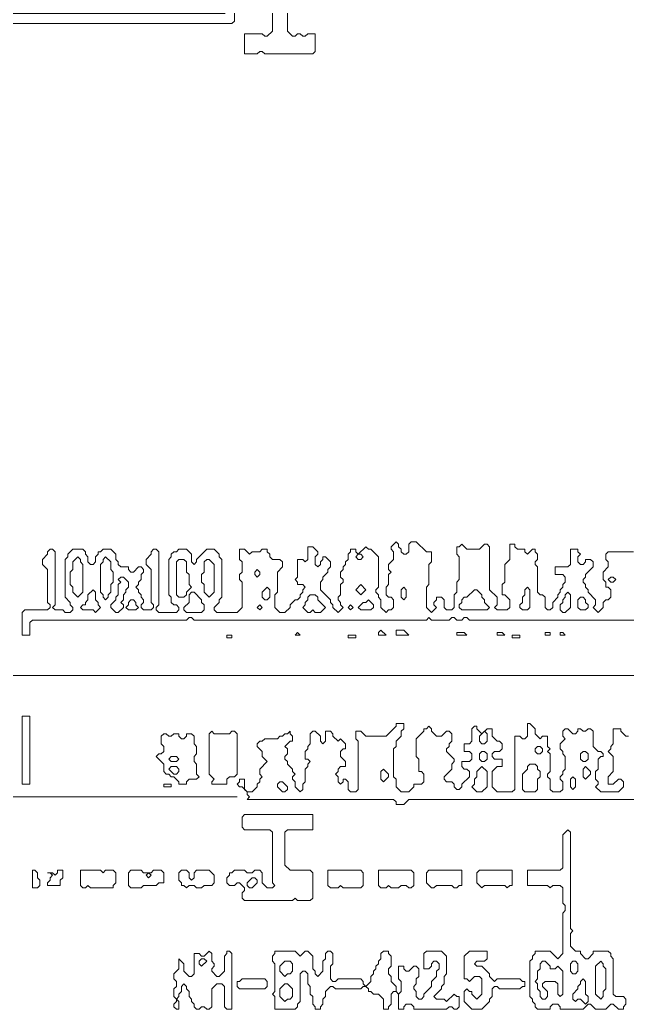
# Model space of a CAD drawing. Header units: millimetres. Extents: x 4 to 412, y 3 to 290.
# Drawn here: x 315.53 to 336.59, y 150.8 to 185.09 of the extents above; entities that cross this region are included whole.
import ezdxf

# ---------------------------------------------------------------- set-up
doc = ezdxf.new("R2010")
doc.units = ezdxf.units.MM
for name, color, linetype, lineweight in [('TRACE_CURVE', 6, 'Continuous', 0), ('TRACE_STRAIGHT', 5, 'Continuous', 0), ('TRACE_TEXT_SYMBOL', 6, 'Continuous', 0)]:
    doc.layers.add(name, color=color, linetype=linetype, lineweight=lineweight)

msp = doc.modelspace()

# ---------------------------------------------------------------- linework, layer by layer
at = {"layer": 'TRACE_CURVE', "color": 6}
msp.add_lwpolyline([(322.711, 186.884), (322.711, 185.395), (322.624, 185.307), (315.268, 185.307), (315.18, 185.22), (315.18, 185.132), (315.005, 184.957), (322.887, 184.957), (322.974, 185.045), (322.974, 189.073), (322.799, 189.073), (322.711, 188.985), (322.624, 189.073), (322.361, 189.073), (322.273, 189.161), (322.186, 189.161), (321.923, 189.423), (321.923, 189.511), (321.836, 189.598), (321.836, 189.861), (321.748, 189.949), (321.748, 222.351)], dxfattribs=at)
at = {"layer": 'TRACE_STRAIGHT', "color": 5}
for p, q in [((312.991, 162.363), (348.195, 162.363)), ((298.301, 158.165), (323.062, 158.165))]:
    msp.add_line(p, q, dxfattribs=at)
at = {"layer": 'TRACE_TEXT_SYMBOL', "color": 6}
for points in [[(324.288, 186.271), (324.288, 184.694), (324.113, 184.519), (324.025, 184.519), (323.937, 184.607), (323.324, 184.607), (323.324, 183.906), (323.762, 183.906), (323.85, 183.994), (323.937, 183.994), (324.025, 183.906), (325.689, 183.906), (325.776, 183.994), (325.776, 184.607), (325.514, 184.607), (325.426, 184.519), (325.339, 184.519), (325.251, 184.607), (325.163, 184.607), (325.076, 184.519), (324.988, 184.519), (324.813, 184.694), (324.813, 186.271)], [(331.819, 166.829), (331.732, 166.917), (331.644, 166.917), (331.469, 166.742), (331.031, 166.742), (330.856, 166.917), (330.768, 166.829), (330.681, 166.829), (330.681, 166.566), (330.768, 166.479), (330.768, 165.691), (330.681, 165.603), (330.681, 165.253), (330.593, 165.165), (330.593, 164.727), (330.505, 164.64), (330.33, 164.64), (330.243, 164.727), (330.243, 164.99), (330.155, 165.078), (329.98, 165.078), (329.98, 164.99), (329.892, 164.902), (329.892, 164.815), (329.98, 164.727), (329.805, 164.552), (329.63, 164.727), (329.63, 165.428), (329.717, 165.515), (329.717, 166.216), (329.805, 166.304), (329.805, 166.654), (329.63, 166.654), (329.279, 167.004), (329.104, 167.004), (329.017, 166.917), (329.017, 166.654), (328.929, 166.566), (328.842, 166.566), (328.754, 166.654), (328.754, 166.742), (328.666, 166.829), (328.666, 166.917), (328.579, 167.004), (328.404, 166.829), (328.404, 166.742), (328.491, 166.654), (328.491, 166.391), (328.316, 166.216), (328.316, 166.041), (328.404, 165.953), (328.316, 165.866), (328.316, 165.515), (328.229, 165.428), (328.229, 165.165), (328.316, 165.078), (328.404, 165.078), (328.491, 164.99), (328.491, 164.727), (328.404, 164.64), (328.316, 164.64), (328.229, 164.552), (328.053, 164.727), (328.053, 164.99)], [(317.807, 166.654), (317.72, 166.742), (317.369, 166.742), (317.194, 166.566), (317.194, 166.479), (317.107, 166.391), (317.107, 165.078), (317.282, 164.902), (317.282, 164.815), (317.369, 164.727), (317.369, 164.64), (317.282, 164.552), (317.107, 164.552), (317.019, 164.64), (316.756, 164.64), (316.669, 164.727), (316.756, 164.815), (316.756, 166.654), (316.669, 166.742), (316.581, 166.742), (316.494, 166.654), (316.494, 166.566), (316.318, 166.391), (316.318, 166.216), (316.494, 166.041), (316.494, 164.902), (316.581, 164.815), (316.581, 164.727), (316.494, 164.64), (315.705, 164.64), (315.618, 164.552), (315.618, 163.764), (315.881, 163.764), (315.881, 164.202), (315.968, 164.289), (321.31, 164.289), (321.398, 164.377), (321.485, 164.377), (321.573, 164.289), (329.63, 164.289), (329.717, 164.377), (329.805, 164.289), (330.418, 164.289), (330.505, 164.377), (330.593, 164.377), (330.681, 164.289), (330.856, 164.289), (330.943, 164.377), (331.031, 164.377), (331.118, 164.289), (339.438, 164.289)], [(320.697, 165.165), (320.785, 165.078), (320.785, 164.902), (320.872, 164.815), (320.96, 164.815), (321.047, 164.727), (321.047, 164.64), (320.96, 164.552), (320.347, 164.552), (320.259, 164.64), (320.259, 164.727), (320.347, 164.815), (320.347, 166.654), (320.259, 166.742), (320.172, 166.742), (320.084, 166.654), (320.084, 166.566), (319.909, 166.391), (319.909, 166.216), (320.084, 166.041), (320.084, 164.902), (320.172, 164.815), (320.172, 164.727), (320.084, 164.64), (319.821, 164.64), (319.734, 164.727), (319.734, 164.815), (319.821, 164.902), (319.821, 164.99), (319.734, 165.078), (319.734, 165.165), (319.646, 165.253), (319.646, 165.34), (319.559, 165.428), (319.646, 165.515), (319.646, 165.603), (319.734, 165.691), (319.734, 165.866), (319.821, 165.953), (319.821, 166.041), (319.734, 166.128), (319.646, 166.128), (319.471, 165.953), (319.384, 165.953), (319.296, 166.041), (319.296, 166.128), (319.033, 166.128), (318.946, 166.216), (318.946, 166.304), (318.858, 166.391), (318.858, 166.566), (318.683, 166.742), (318.42, 166.742), (318.333, 166.654), (318.245, 166.654), (318.245, 166.566), (318.157, 166.479), (318.157, 166.304), (318.07, 166.216), (317.982, 166.216), (317.895, 166.304), (317.895, 166.479), (317.807, 166.566), (317.807, 166.654)], [(325.163, 165.603), (325.163, 165.515), (325.339, 165.515), (325.426, 165.428), (325.339, 165.34), (325.339, 165.253), (325.251, 165.165), (325.251, 165.078), (325.163, 164.99), (325.076, 164.99), (324.901, 164.815), (324.901, 164.727), (324.726, 164.552), (324.55, 164.552), (324.375, 164.727), (324.375, 165.165), (324.463, 165.253), (324.463, 165.953), (324.638, 166.128), (324.638, 166.304), (324.55, 166.391), (324.288, 166.391), (324.2, 166.479), (324.2, 166.566), (324.113, 166.654), (324.113, 166.742), (323.937, 166.742), (323.85, 166.654), (323.587, 166.654), (323.5, 166.566), (323.324, 166.742), (323.149, 166.742), (323.149, 166.391), (323.237, 166.304), (323.237, 165.953), (323.149, 165.866), (323.149, 165.691), (323.237, 165.603), (323.237, 164.727), (323.062, 164.552), (322.361, 164.552), (322.273, 164.64), (322.273, 164.727), (322.449, 164.902), (322.449, 164.99), (322.536, 165.078), (322.536, 166.391), (322.449, 166.479), (322.449, 166.566), (322.273, 166.742), (322.011, 166.742), (321.66, 166.391), (321.66, 166.304), (321.573, 166.216), (321.485, 166.304), (321.485, 166.566), (321.31, 166.742), (321.047, 166.742), (320.96, 166.654), (320.872, 166.654), (320.785, 166.566), (320.785, 166.479), (320.697, 166.391), (320.697, 165.165)], [(328.053, 164.99), (327.966, 165.078), (327.966, 165.165), (327.878, 165.253), (327.878, 165.34), (327.966, 165.428), (327.966, 166.479), (327.703, 166.742), (327.616, 166.742), (327.528, 166.829), (327.265, 166.566), (327.178, 166.654), (327.178, 166.742), (327.003, 166.742), (327.003, 166.654), (326.915, 166.566), (326.915, 166.391), (326.827, 166.304), (326.827, 166.216), (326.74, 166.128), (326.74, 166.041), (326.652, 165.953), (326.652, 165.778), (326.74, 165.691), (326.74, 165.603), (326.652, 165.515), (326.652, 165.165), (326.565, 165.078), (326.565, 164.99), (326.652, 164.902), (326.652, 164.815), (326.74, 164.727), (326.565, 164.552), (326.389, 164.727), (326.389, 164.815), (326.302, 164.902), (326.302, 164.99), (325.952, 165.34), (325.952, 165.603), (326.039, 165.691), (326.039, 165.778), (326.214, 165.953), (326.214, 166.041), (326.302, 166.128), (326.302, 166.304), (326.127, 166.479), (326.039, 166.479), (326.039, 166.391), (325.952, 166.304), (325.952, 166.216), (325.864, 166.128), (325.776, 166.216), (325.776, 166.479), (325.864, 166.566), (325.864, 166.654), (325.689, 166.829), (325.514, 166.829), (325.514, 166.391), (325.426, 166.304), (325.339, 166.391), (325.163, 166.391), (325.163, 165.778), (325.076, 165.691), (325.163, 165.603)], [(335.41, 166.304), (335.322, 166.391), (335.147, 166.391), (335.147, 166.304), (335.059, 166.216), (334.972, 166.216), (334.884, 166.304), (334.884, 166.479), (334.972, 166.566), (334.884, 166.654), (334.884, 166.742), (334.621, 166.742), (334.621, 166.216), (334.534, 166.128), (334.096, 166.128), (334.096, 165.866), (334.359, 165.866), (334.446, 165.778), (334.446, 165.603), (334.359, 165.515), (334.359, 165.428), (334.271, 165.34), (334.271, 165.253), (334.184, 165.165), (334.184, 165.078), (334.008, 164.902), (334.008, 164.727), (333.921, 164.64), (333.833, 164.64), (333.746, 164.727), (333.746, 165.078), (333.658, 165.165), (333.571, 165.165), (333.483, 165.253), (333.483, 166.128), (333.395, 166.216), (333.395, 166.304), (333.483, 166.391), (333.483, 166.566), (333.395, 166.654), (333.395, 166.742), (333.308, 166.742), (333.133, 166.566), (333.045, 166.654), (333.045, 166.742), (332.782, 166.742), (332.695, 166.829), (332.695, 166.917), (332.52, 166.917), (332.52, 166.391), (332.345, 166.216), (332.345, 165.603), (332.257, 165.515), (332.257, 165.165), (332.345, 165.165), (332.52, 164.99), (332.52, 164.727), (332.432, 164.64), (332.082, 164.64), (331.994, 164.727), (332.082, 164.815), (332.082, 165.078), (331.819, 165.34), (331.819, 166.829)], [(336.811, 166.654), (335.935, 166.654), (335.848, 166.566), (335.848, 166.391), (335.935, 166.304), (335.935, 166.128), (335.76, 165.953), (335.76, 165.691), (335.848, 165.603), (335.848, 165.428), (335.935, 165.428), (336.023, 165.34), (336.023, 165.078), (335.935, 164.99), (335.848, 164.99), (335.76, 164.902), (335.76, 164.727), (335.585, 164.552), (335.41, 164.727), (335.497, 164.815), (335.497, 164.99), (335.234, 165.253), (335.234, 165.34), (335.147, 165.428), (335.147, 165.515), (335.059, 165.603), (335.059, 165.691), (335.147, 165.778), (335.147, 165.866), (335.41, 166.128), (335.41, 166.304)], [(329.279, 159.56), (329.367, 159.473), (329.367, 159.035), (329.455, 159.035), (329.542, 158.947), (329.542, 158.685), (329.455, 158.597), (329.192, 158.597), (329.192, 158.51), (329.017, 158.334), (328.754, 158.334), (328.579, 158.51), (328.579, 158.772), (328.491, 158.86), (328.491, 159.823), (328.579, 159.911), (328.579, 160.086), (328.754, 160.261), (328.754, 160.436), (328.842, 160.524), (328.842, 160.699), (328.579, 160.699), (328.579, 160.611), (328.229, 160.261), (327.528, 160.261), (327.353, 160.436), (327.178, 160.436), (327.178, 160.173), (327.265, 160.086), (327.265, 158.422), (327.178, 158.334), (327.003, 158.334), (326.915, 158.422), (326.915, 158.685), (326.827, 158.772), (326.74, 158.772), (326.74, 158.685), (326.652, 158.597), (326.565, 158.685), (326.565, 158.86), (326.477, 158.947), (326.565, 159.035), (326.565, 159.123), (326.652, 159.21), (326.827, 159.21), (326.827, 159.385), (326.652, 159.56), (326.652, 159.736), (326.74, 159.823), (326.827, 159.823), (326.827, 159.998), (326.652, 160.173), (326.565, 160.086), (326.389, 160.261), (326.389, 160.349), (326.302, 160.436), (326.127, 160.436), (326.127, 160.086), (326.039, 159.998), (325.952, 160.086), (325.952, 160.261), (325.776, 160.436), (325.689, 160.436), (325.601, 160.349)], [(332.257, 159.473), (331.994, 159.473), (331.907, 159.56), (331.907, 159.648), (331.994, 159.736), (332.169, 159.736), (332.257, 159.823), (332.257, 159.998), (332.169, 160.086), (332.082, 160.086), (331.907, 160.261), (331.907, 160.524), (331.732, 160.524), (331.556, 160.349), (331.381, 160.524), (331.381, 160.611), (331.294, 160.611), (331.206, 160.524), (331.206, 160.086), (331.118, 159.998), (330.943, 159.998), (330.943, 159.736), (331.118, 159.736), (331.206, 159.648), (331.206, 159.473), (331.118, 159.385), (330.856, 159.385), (330.856, 159.21), (330.943, 159.123), (331.031, 159.123), (331.118, 159.035), (331.118, 158.86), (330.856, 158.597), (330.856, 158.51), (330.768, 158.422), (330.681, 158.422), (330.593, 158.51), (330.593, 158.597), (330.505, 158.685), (330.33, 158.685), (330.243, 158.772), (330.243, 158.86), (330.505, 159.123), (330.505, 159.298), (330.593, 159.385), (330.593, 159.473), (330.33, 159.736), (330.33, 159.823), (330.418, 159.911), (330.418, 159.998), (330.505, 160.086), (330.505, 160.349), (330.418, 160.436), (330.33, 160.436), (330.155, 160.261), (329.98, 160.261), (329.805, 160.436), (329.805, 160.524), (329.717, 160.611), (329.63, 160.524), (329.542, 160.524), (329.542, 160.436), (329.279, 160.173), (329.279, 159.56)], [(335.672, 159.56), (335.76, 159.56), (335.76, 159.648), (335.672, 159.736), (335.585, 159.736), (335.41, 159.911), (335.41, 160.436), (335.322, 160.524), (335.234, 160.524), (335.147, 160.436), (335.059, 160.436), (334.972, 160.524), (334.884, 160.524), (334.884, 160.436), (334.797, 160.349), (334.709, 160.349), (334.534, 160.524), (334.446, 160.524), (334.359, 160.436), (334.359, 160.261), (334.446, 160.173), (334.271, 159.998), (334.271, 159.823), (334.359, 159.736), (334.359, 159.648), (334.446, 159.56), (334.446, 159.123), (334.359, 159.035), (334.359, 158.947), (334.271, 158.86), (334.271, 158.772), (334.359, 158.685), (334.359, 158.422), (334.271, 158.334), (334.008, 158.334), (333.921, 158.422), (333.921, 158.772), (333.833, 158.86), (333.833, 158.947), (333.921, 159.035), (333.921, 159.648), (333.833, 159.736), (333.921, 159.823), (333.833, 159.911), (333.833, 160.261), (333.658, 160.261), (333.571, 160.173), (333.395, 160.349), (333.395, 160.524), (333.22, 160.699), (333.133, 160.699), (333.133, 160.261), (333.045, 160.173), (332.958, 160.173), (332.87, 160.261), (332.695, 160.261), (332.695, 158.422), (332.607, 158.334), (332.082, 158.334), (331.907, 158.51), (331.907, 159.035), (332.082, 159.21), (332.257, 159.21), (332.257, 159.473)], [(336.636, 160.261), (336.548, 160.261), (336.373, 160.436), (336.373, 160.524), (336.11, 160.524), (336.11, 159.998), (336.023, 159.911), (336.023, 159.823), (335.935, 159.736), (336.11, 159.56), (336.11, 159.035), (335.935, 158.86), (335.935, 158.597), (336.11, 158.597), (336.285, 158.772), (336.373, 158.772), (336.461, 158.685), (336.461, 158.51), (336.285, 158.334), (335.672, 158.334), (335.497, 158.51), (335.585, 158.597), (335.585, 158.685), (335.497, 158.772), (335.497, 159.035), (335.585, 159.123), (335.585, 159.473), (335.672, 159.56)], [(325.601, 160.349), (325.601, 159.998), (325.514, 159.911), (325.514, 159.823), (325.426, 159.736), (325.426, 159.473), (325.514, 159.473), (325.601, 159.385), (325.514, 159.298), (325.514, 159.21), (325.426, 159.123), (325.426, 158.685), (325.339, 158.597), (325.339, 158.422), (325.251, 158.334), (325.076, 158.51), (325.076, 158.685), (324.988, 158.772), (324.988, 158.86), (325.076, 158.947), (324.988, 159.035), (324.988, 159.123), (324.813, 159.298), (324.813, 159.385), (324.726, 159.473), (324.726, 159.56), (324.813, 159.648), (324.813, 159.823), (324.726, 159.911), (324.901, 160.086), (324.988, 160.086), (324.988, 160.261), (324.901, 160.349), (324.901, 160.436), (324.813, 160.349), (324.726, 160.349), (324.638, 160.261), (324.55, 160.261), (324.463, 160.173), (324.025, 160.173), (323.937, 160.086), (323.85, 160.086), (323.762, 159.998), (323.762, 159.911), (323.937, 159.736), (323.937, 159.56), (324.113, 159.385), (323.85, 159.123), (323.85, 158.947), (323.937, 158.86), (323.85, 158.772), (323.85, 158.685), (323.762, 158.597), (323.762, 158.51), (323.587, 158.334), (323.412, 158.334), (323.324, 158.422), (323.324, 158.772), (323.149, 158.772), (323.149, 158.685), (323.062, 158.597), (323.149, 158.51), (323.237, 158.51), (323.412, 158.334)], [(323.412, 158.334), (323.412, 158.247), (323.5, 158.159), (323.412, 158.072), (328.491, 158.072), (328.579, 157.984), (328.579, 157.896), (328.842, 157.896), (329.017, 158.072), (340.839, 158.072)], [(334.534, 157.021), (334.359, 156.846), (334.359, 155.707), (334.271, 155.62), (333.133, 155.62), (333.133, 155.094), (333.833, 155.094), (333.921, 155.007), (334.008, 155.094), (334.271, 155.094), (334.359, 155.007), (334.359, 154.481), (334.446, 154.394), (334.446, 154.218), (334.359, 154.131), (334.359, 152.73), (334.184, 152.554), (333.921, 152.817), (333.395, 152.817), (333.395, 152.73), (333.308, 152.642), (333.308, 152.554), (333.22, 152.467), (333.22, 151.241), (333.308, 151.153), (333.308, 151.066), (333.395, 150.978), (333.395, 150.891), (333.483, 150.803), (333.921, 150.803), (333.921, 150.891), (334.008, 150.978), (334.184, 150.978), (334.271, 150.891), (334.271, 150.803), (335.059, 150.803), (335.234, 150.978), (335.322, 150.978), (335.497, 150.803), (335.848, 150.803), (336.023, 150.978), (336.11, 150.978), (336.285, 150.803), (336.461, 150.803), (336.461, 150.891), (336.548, 150.978), (336.548, 151.153), (336.461, 151.241), (336.198, 151.241), (336.11, 151.328), (336.11, 152.554), (336.023, 152.642), (336.023, 152.73), (335.935, 152.817), (335.41, 152.817), (335.41, 152.73), (335.234, 152.554), (335.147, 152.554), (334.972, 152.73), (334.972, 152.817), (334.797, 152.817), (334.621, 152.992), (334.621, 153.43), (334.709, 153.518)], [(334.709, 153.518), (334.621, 153.605), (334.621, 156.933), (334.534, 157.021)], [(322.098, 152.817), (321.923, 152.642), (321.836, 152.642), (321.748, 152.73), (321.573, 152.73), (321.573, 152.029), (321.485, 151.941), (321.398, 151.941), (321.223, 152.117), (321.223, 152.379), (321.047, 152.554), (321.047, 152.204), (320.872, 152.029), (320.872, 151.854), (320.96, 151.766), (320.96, 151.591), (320.872, 151.504), (320.872, 151.241), (320.96, 151.153), (320.96, 151.066), (320.872, 150.978), (320.872, 150.891), (320.96, 150.803), (321.047, 150.803), (321.047, 151.066), (320.96, 151.153), (321.047, 151.241), (321.047, 151.328), (321.135, 151.416), (321.135, 151.591), (321.223, 151.679), (321.31, 151.591), (321.31, 151.504), (321.398, 151.416), (321.398, 151.241), (321.485, 151.153), (321.485, 151.066), (321.573, 150.978), (321.573, 150.891), (321.66, 150.803), (321.748, 150.803), (321.836, 150.891), (321.923, 150.891), (322.011, 150.803), (322.098, 150.803), (322.186, 150.891), (322.186, 151.504), (322.361, 151.679), (322.536, 151.679), (322.624, 151.591), (322.624, 150.891), (322.711, 150.803), (322.887, 150.803), (322.887, 152.73), (322.799, 152.817), (322.711, 152.817), (322.711, 152.73), (322.624, 152.642), (322.624, 152.117), (322.449, 151.941), (322.361, 151.941), (322.186, 152.117), (322.186, 152.204), (322.273, 152.292)], [(322.273, 152.292), (322.273, 152.379), (322.186, 152.467), (322.186, 152.73), (322.098, 152.817)], [(324.375, 152.817), (324.375, 152.73), (324.288, 152.642), (324.288, 152.467), (324.375, 152.379), (324.375, 151.416), (324.288, 151.328), (324.375, 151.241), (324.375, 150.803), (325.076, 150.803), (325.163, 150.891), (325.163, 150.978), (325.251, 151.066), (325.251, 152.029), (325.339, 152.117), (325.426, 152.117), (325.514, 152.029), (325.514, 151.679), (325.601, 151.591), (325.601, 151.328), (325.689, 151.241), (325.689, 150.978), (325.776, 150.891), (325.776, 150.803), (325.952, 150.803), (325.952, 150.891), (326.039, 150.978), (326.039, 151.153), (326.127, 151.241), (326.127, 151.416), (326.302, 151.591), (326.389, 151.591), (326.477, 151.504), (327.353, 151.504), (327.44, 151.591), (327.528, 151.591), (327.616, 151.504), (327.616, 151.416), (327.703, 151.416), (327.791, 151.328), (327.966, 151.328), (328.141, 151.153), (328.141, 150.803), (328.316, 150.803), (328.316, 150.891), (328.404, 150.978), (328.404, 151.328), (328.491, 151.416), (328.579, 151.416), (328.666, 151.328), (328.666, 150.803), (328.842, 150.803), (328.842, 150.891), (328.929, 150.978), (329.104, 150.978), (329.192, 150.891), (329.192, 150.803), (330.33, 150.803), (330.418, 150.891), (330.505, 150.891), (330.593, 150.803), (330.681, 150.803), (330.768, 150.891), (330.768, 151.241)], [(328.053, 152.554), (327.966, 152.467), (327.966, 152.379), (327.878, 152.292), (327.878, 152.204), (327.791, 152.117), (327.791, 152.029), (327.703, 151.941), (327.703, 151.766), (327.528, 151.591), (327.44, 151.679), (327.44, 151.766), (327.353, 151.854), (326.565, 151.854), (326.477, 151.766), (326.389, 151.766), (326.302, 151.854), (326.302, 152.292), (326.389, 152.379), (326.389, 152.73), (326.302, 152.817), (326.214, 152.817), (326.127, 152.73), (326.127, 152.554), (326.039, 152.467), (326.039, 152.117), (325.864, 151.941), (325.776, 152.029), (325.776, 152.117), (325.689, 152.204), (325.689, 152.642), (325.514, 152.817), (325.426, 152.817), (325.251, 152.642), (325.076, 152.817), (324.375, 152.817)], [(330.768, 151.241), (330.681, 151.241), (330.593, 151.328), (330.33, 151.066), (330.243, 151.153), (329.98, 151.153), (329.892, 151.241), (330.155, 151.504), (330.155, 151.591), (330.243, 151.679), (330.243, 151.941), (330.33, 152.029), (330.33, 152.642), (330.155, 152.817), (329.63, 152.817), (329.542, 152.73), (329.542, 152.204), (329.717, 152.204), (329.805, 152.292), (329.805, 152.379), (329.892, 152.467), (329.98, 152.467), (330.068, 152.379), (330.068, 152.204), (329.98, 152.117), (329.98, 151.941), (329.805, 151.766), (329.805, 151.591), (329.542, 151.328), (329.542, 151.241), (329.455, 151.153), (329.367, 151.153), (329.279, 151.241), (329.279, 151.416), (329.192, 151.504), (329.192, 151.591), (329.279, 151.679), (329.279, 151.854), (329.367, 151.941), (329.367, 152.204), (329.279, 152.292), (329.192, 152.292), (329.017, 152.117), (328.929, 152.117), (328.842, 152.204), (328.842, 152.292), (328.666, 152.292), (328.666, 151.854), (328.754, 151.766), (328.754, 151.416), (328.666, 151.328), (328.579, 151.416), (328.579, 151.591), (328.404, 151.766), (328.404, 151.941), (328.316, 152.029), (328.316, 152.204), (328.404, 152.292), (328.404, 152.642), (328.316, 152.73), (328.316, 152.817), (328.141, 152.817), (328.053, 152.73), (328.053, 152.554)]]:
    msp.add_lwpolyline(points, dxfattribs=at)
for points in [[(317.544, 166.479), (317.632, 166.391), (317.632, 166.304), (317.72, 166.216), (317.72, 165.253), (317.544, 165.078), (317.369, 165.253), (317.369, 165.428), (317.282, 165.515), (317.282, 165.953), (317.369, 166.041), (317.369, 166.304)], [(318.42, 166.391), (318.508, 166.479), (318.683, 166.304), (318.683, 166.041), (318.771, 165.953), (318.771, 165.603), (318.683, 165.515), (318.683, 165.253), (318.595, 165.165), (318.595, 165.078), (318.508, 164.99), (318.42, 165.078), (318.42, 165.165), (318.333, 165.253), (318.333, 166.216), (318.42, 166.304)], [(320.96, 166.304), (321.047, 166.391), (321.223, 166.391), (321.31, 166.304), (321.31, 165.953), (321.398, 165.866), (321.398, 165.515), (321.485, 165.428), (321.31, 165.253), (321.31, 165.165), (321.223, 165.078), (321.047, 165.078), (320.96, 165.165)], [(321.923, 166.304), (322.011, 166.391), (322.098, 166.391), (322.273, 166.216), (322.273, 165.253), (322.098, 165.078), (321.923, 165.253), (321.923, 165.515), (321.836, 165.603), (321.836, 165.866), (321.923, 165.953)], [(327.178, 166.479), (327.265, 166.566), (327.353, 166.566), (327.44, 166.479), (327.353, 166.391), (327.265, 166.391)], [(323.675, 165.953), (323.762, 166.041), (323.85, 165.953), (323.85, 165.866), (323.762, 165.778), (323.675, 165.866)], [(318.946, 165.691), (319.033, 165.778), (319.121, 165.778), (319.296, 165.603), (319.296, 165.428), (319.208, 165.34), (319.208, 165.253), (319.121, 165.165), (319.121, 164.99), (319.033, 164.902), (319.121, 164.815), (319.121, 164.727), (318.946, 164.552), (318.858, 164.552), (318.683, 164.727), (318.683, 164.815), (318.858, 164.99), (318.858, 165.078), (318.946, 165.165), (318.946, 165.515), (319.033, 165.603)], [(335.935, 165.691), (336.023, 165.778), (336.11, 165.778), (336.198, 165.691), (336.11, 165.603), (336.023, 165.603)], [(318.07, 165.34), (318.157, 165.253), (318.157, 164.99), (318.245, 164.902), (318.245, 164.815), (318.333, 164.727), (318.157, 164.552), (318.07, 164.64), (317.72, 164.64), (317.632, 164.727), (317.72, 164.815), (317.807, 164.815), (317.807, 164.902), (317.895, 164.99), (317.895, 165.165)], [(324.113, 165.428), (324.2, 165.34), (324.2, 165.078), (324.113, 164.99), (324.025, 164.99), (323.937, 165.078), (323.937, 165.253)], [(327.353, 165.515), (327.528, 165.34), (327.353, 165.165), (327.178, 165.34)], [(328.754, 165.34), (328.842, 165.428), (328.929, 165.34), (328.929, 165.078), (328.842, 164.99), (328.754, 165.078)], [(331.294, 165.34), (331.381, 165.34), (331.556, 165.165), (331.556, 165.078), (331.644, 164.99), (331.644, 164.902), (331.819, 164.727), (331.732, 164.64), (330.856, 164.64), (330.768, 164.727), (330.768, 164.815), (330.856, 164.902), (330.856, 164.99), (330.943, 165.078), (331.031, 165.078)], [(333.045, 165.34), (333.133, 165.428), (333.22, 165.34), (333.22, 164.727), (333.133, 164.64), (332.958, 164.64), (332.87, 164.727), (332.87, 164.815), (332.958, 164.902), (332.958, 165.078), (333.045, 165.165)], [(319.296, 164.902), (319.384, 164.99), (319.471, 164.99), (319.559, 164.902), (319.559, 164.815), (319.646, 164.727), (319.559, 164.64), (319.296, 164.64), (319.208, 164.727), (319.296, 164.815)], [(321.398, 165.165), (321.485, 165.253), (321.573, 165.253), (321.836, 164.99), (321.836, 164.902), (321.923, 164.815), (321.923, 164.64), (321.836, 164.552), (321.31, 164.552), (321.223, 164.64), (321.223, 164.727), (321.398, 164.902)], [(325.514, 165.078), (325.601, 165.165), (325.776, 165.165), (325.864, 165.078), (325.864, 164.99), (326.127, 164.727), (325.952, 164.552), (325.776, 164.552), (325.689, 164.64), (325.601, 164.552), (325.514, 164.552), (325.339, 164.727), (325.426, 164.815), (325.426, 164.902), (325.514, 164.99)], [(327.528, 164.902), (327.616, 164.99), (327.791, 164.815), (327.791, 164.727), (327.703, 164.64), (327.353, 164.64), (327.265, 164.727), (327.44, 164.902)], [(334.446, 165.165), (334.534, 165.253), (334.621, 165.165), (334.621, 164.727), (334.446, 164.552), (334.359, 164.552), (334.271, 164.64), (334.271, 164.815), (334.359, 164.902), (334.359, 164.99), (334.446, 165.078)], [(334.884, 164.99), (334.972, 165.078), (335.059, 165.078), (335.147, 164.99), (335.147, 164.902), (335.234, 164.815), (335.234, 164.727), (335.147, 164.64), (334.972, 164.64), (334.884, 164.727)], [(323.762, 164.727), (323.85, 164.815), (323.937, 164.727), (323.85, 164.64)], [(326.915, 164.727), (327.003, 164.815), (327.09, 164.727), (327.003, 164.64)], [(328.053, 163.939), (327.966, 163.852), (327.966, 163.764), (328.229, 163.764)], [(328.579, 163.939), (328.579, 163.764), (329.017, 163.764), (328.842, 163.939)], [(322.711, 163.764), (322.887, 163.764), (322.887, 163.676), (322.711, 163.676)], [(325.163, 163.852), (325.076, 163.764), (325.251, 163.764)], [(326.915, 163.764), (327.178, 163.764), (327.178, 163.676), (326.915, 163.676)], [(330.681, 163.852), (330.681, 163.764), (331.031, 163.764), (330.943, 163.852)], [(332.082, 163.852), (332.082, 163.764), (332.345, 163.764), (332.257, 163.852)], [(332.607, 163.764), (332.87, 163.764), (332.87, 163.676), (332.607, 163.676)], [(333.746, 163.852), (333.746, 163.764), (333.921, 163.764), (333.921, 163.852)], [(334.271, 163.852), (334.271, 163.764), (334.446, 163.764), (334.359, 163.852)], [(315.618, 160.962), (315.618, 158.597), (315.881, 158.597), (315.881, 160.962)], [(320.522, 160.349), (320.434, 160.261), (320.434, 159.998), (320.522, 159.911), (320.522, 159.736), (320.434, 159.648), (320.347, 159.648), (320.259, 159.56), (320.522, 159.298), (320.522, 159.035), (320.61, 158.947), (320.697, 158.947), (320.785, 158.86), (320.872, 158.86), (321.047, 158.685), (321.047, 158.597), (321.31, 158.597), (321.31, 158.685), (321.398, 158.772), (321.66, 158.772), (321.748, 158.86), (321.66, 158.947), (321.66, 159.298), (321.573, 159.385), (321.573, 159.56), (321.66, 159.648), (321.66, 159.911), (321.573, 159.998), (321.573, 160.261), (321.485, 160.349), (321.31, 160.349), (321.31, 160.261), (321.223, 160.173), (321.135, 160.173), (321.047, 160.261), (321.047, 160.349), (320.872, 160.349), (320.785, 160.261), (320.697, 160.261), (320.61, 160.349)], [(322.186, 160.436), (322.098, 160.349), (322.098, 158.947), (322.273, 158.772), (322.186, 158.685), (322.186, 158.597), (322.711, 158.597), (322.711, 158.772), (322.799, 158.86), (322.974, 158.86), (323.062, 158.947), (323.062, 160.349), (322.974, 160.436), (322.887, 160.436), (322.799, 160.349), (322.273, 160.349)], [(331.644, 160.436), (331.732, 160.349), (331.732, 160.086), (331.644, 159.998), (331.556, 159.998), (331.469, 160.086), (331.469, 160.261)], [(333.395, 159.823), (333.483, 159.911), (333.571, 159.911), (333.658, 159.823), (333.658, 159.736), (333.571, 159.648), (333.483, 159.648), (333.395, 159.736)], [(320.697, 159.473), (320.785, 159.56), (320.96, 159.56), (321.047, 159.473), (320.96, 159.385), (320.785, 159.385)], [(331.469, 159.648), (331.556, 159.736), (331.644, 159.736), (331.732, 159.648), (331.732, 159.473), (331.644, 159.385), (331.556, 159.385), (331.469, 159.473)], [(334.972, 159.648), (335.059, 159.736), (335.147, 159.736), (335.234, 159.648), (335.234, 159.473), (335.147, 159.385), (335.059, 159.385), (334.972, 159.473)], [(320.697, 159.123), (320.785, 159.21), (320.96, 159.21), (321.047, 159.123), (321.047, 159.035), (320.96, 158.947), (320.872, 158.947)], [(328.053, 159.035), (328.141, 159.123), (328.316, 158.947), (328.316, 158.86), (328.141, 158.685), (328.053, 158.772)], [(331.556, 159.21), (331.732, 159.035), (331.732, 158.51), (331.556, 158.334), (331.381, 158.334), (331.206, 158.51), (331.294, 158.597), (331.294, 158.772), (331.381, 158.86), (331.381, 159.035)], [(333.133, 159.21), (333.22, 159.298), (333.395, 159.298), (333.483, 159.21), (333.483, 159.123), (333.571, 159.035), (333.571, 158.86), (333.483, 158.772), (333.483, 158.422), (333.395, 158.334), (333.045, 158.334), (332.958, 158.422), (332.958, 158.947), (333.133, 159.123)], [(335.059, 159.123), (335.147, 159.21), (335.322, 159.035), (335.322, 158.947), (335.147, 158.772), (335.059, 158.86)], [(334.621, 158.772), (334.709, 158.86), (334.797, 158.772), (334.797, 158.51), (334.709, 158.422), (334.621, 158.51)], [(320.522, 158.597), (320.785, 158.597), (320.785, 158.51), (320.522, 158.51)], [(324.463, 158.597), (324.55, 158.685), (324.638, 158.685), (324.813, 158.51), (324.813, 158.422), (324.726, 158.334), (324.638, 158.334), (324.463, 158.51)], [(323.324, 157.546), (323.237, 157.459), (323.237, 157.108), (323.324, 157.021), (324.2, 157.021), (324.288, 156.933), (324.288, 155.182), (324.375, 155.094), (324.288, 155.007), (324.113, 155.007), (323.937, 155.182), (323.937, 155.532), (323.85, 155.62), (323.675, 155.62), (323.587, 155.532), (323.412, 155.532), (323.324, 155.62), (322.974, 155.62), (322.887, 155.532), (322.799, 155.532), (322.799, 155.444), (322.711, 155.357), (322.711, 155.182), (322.799, 155.094), (322.974, 155.094), (323.062, 155.182), (323.149, 155.182), (323.324, 155.007), (323.324, 154.919), (323.237, 154.831), (323.237, 154.656), (323.324, 154.569), (324.988, 154.569), (325.076, 154.656), (325.163, 154.569), (325.601, 154.569), (325.689, 154.656), (325.689, 155.532), (325.601, 155.62), (324.901, 155.62), (324.726, 155.795), (324.726, 156.933), (324.813, 157.021), (325.689, 157.021), (325.689, 157.546)], [(315.968, 155.62), (315.968, 155.007), (316.143, 155.007), (316.231, 155.094), (316.231, 155.269), (316.143, 155.357), (316.143, 155.532), (316.056, 155.62)], [(316.844, 155.62), (316.844, 155.532), (316.756, 155.444), (316.669, 155.532), (316.494, 155.532), (316.581, 155.532), (316.669, 155.444), (316.581, 155.357), (316.581, 155.269), (316.494, 155.182), (316.494, 155.094), (316.931, 155.094), (316.931, 155.269), (317.019, 155.357), (317.019, 155.62)], [(317.632, 155.62), (317.632, 155.094), (317.72, 155.007), (317.807, 155.007), (317.895, 155.094), (317.982, 155.007), (318.771, 155.007), (318.771, 155.094), (318.858, 155.182), (318.858, 155.532), (318.771, 155.62), (318.508, 155.62), (318.42, 155.532), (318.333, 155.62)], [(319.384, 155.62), (319.296, 155.532), (319.296, 155.094), (319.384, 155.007), (319.734, 155.007), (319.821, 155.094), (320.259, 155.094), (320.347, 155.182), (320.522, 155.182), (320.522, 155.532), (320.434, 155.62), (320.172, 155.62), (320.084, 155.532), (319.821, 155.532), (319.734, 155.62)], [(319.909, 155.444), (319.997, 155.532), (320.084, 155.444), (319.997, 155.357)], [(321.135, 155.62), (321.047, 155.532), (321.047, 155.269), (321.135, 155.182), (321.135, 155.094), (321.223, 155.094), (321.31, 155.007), (321.398, 155.094), (321.573, 155.094), (321.66, 155.007), (321.836, 155.007), (321.923, 155.094), (322.186, 155.094), (322.273, 155.182), (322.273, 155.444), (322.098, 155.62), (321.66, 155.62), (321.573, 155.532), (321.573, 155.357), (321.485, 155.269), (321.398, 155.357), (321.398, 155.532), (321.31, 155.62)], [(323.587, 155.357), (323.675, 155.357), (323.762, 155.269), (323.762, 155.182), (323.587, 155.007), (323.5, 155.007), (323.412, 155.094), (323.412, 155.182)], [(326.214, 155.62), (326.214, 155.094), (326.302, 155.007), (326.565, 155.007), (326.652, 155.094), (326.74, 155.007), (327.353, 155.007), (327.44, 155.094), (327.44, 155.532), (327.353, 155.62)], [(327.966, 155.62), (327.966, 155.094), (328.053, 155.007), (328.229, 155.007), (328.316, 155.094), (328.404, 155.007), (328.666, 155.007), (328.754, 155.094), (328.929, 155.094), (329.017, 155.007), (329.104, 155.007), (329.192, 155.094), (329.192, 155.532), (329.104, 155.62)], [(329.717, 155.62), (329.63, 155.532), (329.63, 155.182), (329.805, 155.007), (329.892, 155.007), (329.98, 155.094), (330.505, 155.094), (330.593, 155.007), (330.681, 155.007), (330.768, 155.094), (330.856, 155.094), (330.856, 155.62)], [(331.469, 155.62), (331.381, 155.532), (331.381, 155.182), (331.556, 155.007), (331.644, 155.094), (332.345, 155.094), (332.432, 155.007), (332.52, 155.094), (332.607, 155.094), (332.607, 155.62)], [(331.118, 152.817), (330.943, 152.642), (330.943, 151.854), (331.031, 151.854), (331.118, 151.766), (331.294, 151.941), (331.469, 151.941), (331.556, 151.854), (331.556, 151.328), (331.381, 151.153), (331.206, 151.328), (331.206, 151.416), (331.118, 151.416), (331.031, 151.504), (330.943, 151.416), (330.943, 151.066), (331.206, 150.803), (331.556, 150.803), (331.819, 151.066), (331.819, 151.153), (331.907, 151.241), (331.907, 151.504), (331.994, 151.591), (332.082, 151.591), (332.169, 151.504), (332.87, 151.504), (332.958, 151.591), (333.045, 151.591), (333.045, 151.766), (332.958, 151.766), (332.87, 151.854), (332.082, 151.854), (331.994, 151.766), (331.819, 151.941), (331.819, 152.029), (331.556, 152.292), (331.381, 152.292), (331.294, 152.379), (331.381, 152.467), (331.644, 152.467), (331.732, 152.554), (331.732, 152.817)], [(321.748, 152.467), (321.836, 152.554), (321.923, 152.554), (322.011, 152.467), (321.836, 152.292), (321.748, 152.379)], [(324.726, 152.467), (324.901, 152.467), (324.988, 152.379), (324.988, 152.117), (324.901, 152.029), (324.813, 152.029), (324.726, 151.941), (324.55, 152.117), (324.55, 152.292)], [(333.571, 152.379), (333.658, 152.467), (333.746, 152.467), (333.921, 152.292), (333.921, 152.204), (334.096, 152.204), (334.184, 152.292), (334.359, 152.117), (334.359, 151.328), (334.271, 151.241), (334.184, 151.328), (334.184, 151.679), (334.096, 151.766), (333.746, 151.766), (333.658, 151.679), (333.658, 151.591), (333.833, 151.416), (333.833, 151.241), (333.746, 151.153), (333.658, 151.153), (333.571, 151.241), (333.571, 151.416), (333.483, 151.504), (333.483, 151.679), (333.395, 151.766), (333.483, 151.854), (333.483, 152.117), (333.571, 152.204)], [(334.621, 152.379), (334.709, 152.467), (334.797, 152.467), (334.884, 152.379), (334.884, 152.117), (334.797, 152.029), (334.709, 152.029), (334.621, 152.117)], [(335.672, 152.467), (335.76, 152.379), (335.76, 152.292), (335.848, 152.204), (335.848, 151.504), (335.76, 151.416), (335.76, 151.241), (335.672, 151.153), (335.497, 151.328), (335.497, 152.292)], [(323.237, 151.854), (323.149, 151.766), (323.062, 151.766), (323.062, 151.591), (323.149, 151.504), (324.025, 151.504), (324.113, 151.591), (324.113, 151.766), (324.025, 151.854)], [(324.726, 151.679), (324.813, 151.679), (324.988, 151.504), (324.988, 151.241), (324.901, 151.153), (324.813, 151.153), (324.726, 151.066), (324.55, 151.241), (324.55, 151.504)], [(334.972, 151.766), (335.059, 151.854), (335.147, 151.766), (335.147, 151.328), (335.234, 151.241), (335.234, 151.066), (335.147, 150.978), (334.972, 151.153), (334.884, 151.153), (334.797, 151.066), (334.709, 151.153), (334.709, 151.328), (334.884, 151.504), (334.884, 151.591), (334.972, 151.679)]]:
    msp.add_lwpolyline(points, close=True, dxfattribs=at)

doc.saveas('drawing.dxf')
